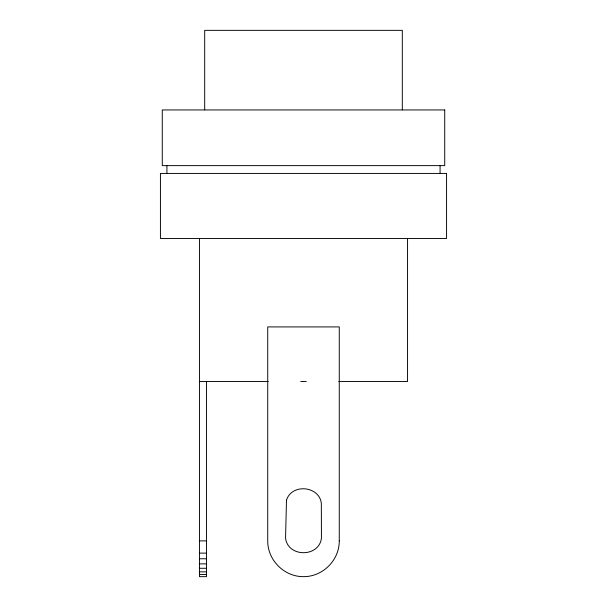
<?xml version="1.0" encoding="UTF-8"?>
<svg xmlns="http://www.w3.org/2000/svg" width="607" height="607" viewBox="0 0 607 607"><rect width="100%" height="100%" fill="white"/><g stroke="black" fill="none" stroke-linecap="round" stroke-linejoin="round"><path stroke-width="0.91" d="M199.445 381.545L268.203 381.545M300.715 381.545L306.285 381.545M338.797 381.545L407.555 381.545L407.555 238.468M199.445 540.883L206.463 540.883M199.445 553.114L206.463 553.114M199.445 558.766L206.463 558.766M199.445 563.873L206.463 563.873M199.445 568.281L206.463 568.281M199.445 571.855L206.463 571.855M199.445 574.495L206.463 574.495M440.075 165.628L440.075 173.427M402.312 109.814L402.312 30.35L204.688 30.35L204.688 109.814M206.463 381.545L206.463 576.65L199.445 576.65L199.445 238.468M166.925 165.628L166.925 173.427M286.481 500.221L285.563 538.189C287.946 557.529 319.054 557.529 321.437 538.189L321.331 503.264C319.206 485.752 291.618 483.339 286.481 500.221M339.267 540.883C339.419 560.17 322.795 576.802 303.5 576.65C284.205 576.802 267.581 560.17 267.733 540.883L267.733 326.915L339.267 326.915L339.267 540.883M444.719 109.95L162.281 109.95L162.281 165.628L444.719 165.628L444.719 109.95M446.57 173.427L160.43 173.427L160.43 238.468L446.57 238.468L446.57 173.427"/></g></svg>
